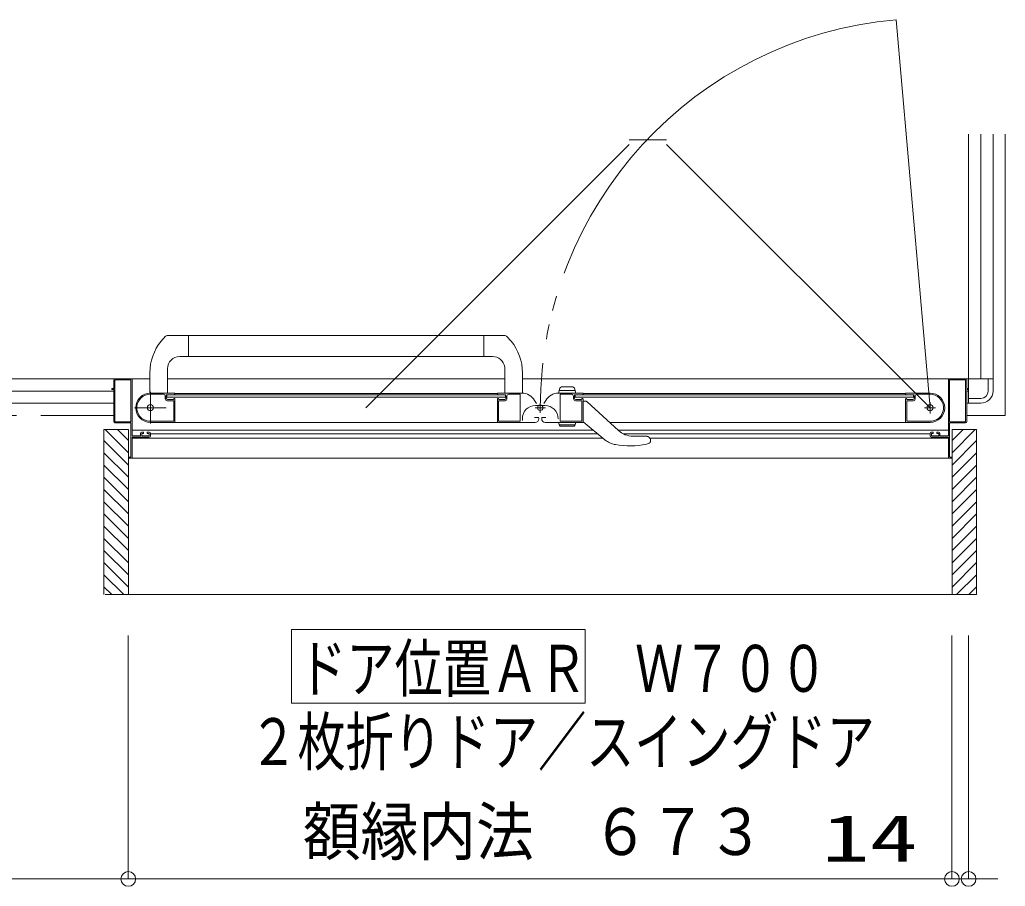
# Model space of a CAD drawing. Units: millimetres on the paper. Extents: x -305 to 305, y -152 to 152.
# Drawn here: x -162.2 to -121.93, y -75.42 to -40 of the extents above; entities that cross this region are included whole.
import ezdxf
from ezdxf.enums import TextEntityAlignment as Align

# ---------------------------------------------------------------- set-up
doc = ezdxf.new("R2010")
doc.units = ezdxf.units.MM
doc.linetypes.add('LONG_CHAIN', pattern=[21, 18, -1, 1, -1])
doc.linetypes.add('LONG_DOUBLE_CHAIN', pattern=[21.8, 18, -1, 0.6, -0.6, 0.6, -1])
doc.layers.add('0-0_0', color=7, linetype='Continuous', lineweight=9)
doc.layers.add('0-1_VIEW0001', color=7, linetype='Continuous', lineweight=9)
doc.styles.add('ＭＳ ゴシック', font='')
doc.styles.get('ＭＳ ゴシック').set_extended_font_data('MS Gothic')

# ---------------------------------------------------------------- blocks, each defined once
blk = doc.blocks.new('_ORIGIN')
at = {"layer": '0-0_0'}
blk.add_line((0, 0), (-1, 0), dxfattribs=at)
blk.add_circle((0, 0), 0.5, dxfattribs=at)

msp = doc.modelspace()

# ---------------------------------------------------------------- linework, layer by layer
at = {"layer": '0-0_0'}
for p, q in [((-157.764, -65.166), (-157.764, -75.125)), ((-157.764, -65.166), (-157.764, -75.125)), ((-124.114, -65.166), (-124.114, -75.125)), ((-124.114, -65.166), (-124.114, -75.125)), ((-123.434, -65.166), (-123.434, -75.125)), ((-202.834, -75.125), (-158.364, -75.125)), ((-157.164, -75.125), (-124.714, -75.125)), ((-124.114, -75.125), (-129.362, -75.125)), ((-124.714, -75.125), (-125.314, -75.125)), ((-124.114, -75.125), (-123.434, -75.125)), ((-122.834, -75.125), (-122.234, -75.125))]:
    msp.add_line(p, q, dxfattribs=at)
at = {"layer": '0-1_VIEW0001', "linetype": 'LONG_DOUBLE_CHAIN'}
for p, q in [((-126.397, -39.998), (-125.009, -55.862)), ((-121.934, -44.677), (-121.934, -56.177)), ((-137.296, -44.902), (-135.77, -44.902)), ((-148.056, -55.862), (-137.296, -45.102)), ((-125.009, -55.862), (-135.77, -45.102)), ((-204.934, -56.177), (-158.359, -56.177)), ((-123.509, -56.177), (-121.934, -56.177))]:
    msp.add_line(p, q, dxfattribs=at)
at = {"layer": '0-1_VIEW0001'}
for p, q in [((-123.434, -55.677), (-123.434, -44.677)), ((-122.934, -54.677), (-122.934, -44.677)), ((-122.434, -44.677), (-122.434, -54.677)), ((-122.434, -54.677), (-122.434, -44.677)), ((-156.422, -53.138), (-156.238, -52.939)), ((-155.309, -52.912), (-156.169, -52.912)), ((-155.309, -52.912), (-142.374, -52.912)), ((-155.309, -53.767), (-155.309, -52.912)), ((-143.235, -53.767), (-143.235, -52.912)), ((-142.122, -53.137), (-142.305, -52.939)), ((-155.309, -53.767), (-155.664, -53.767)), ((-155.309, -53.762), (-143.235, -53.762)), ((-143.235, -53.767), (-142.88, -53.767)), ((-156.164, -54.267), (-156.164, -55.262)), ((-142.385, -54.198), (-142.385, -55.252)), ((-158.359, -54.727), (-158.359, -55.062)), ((-158.314, -54.737), (-158.314, -56.417)), ((-158.311, -54.677), (-156.885, -54.677)), ((-157.674, -54.722), (-158.299, -54.722)), ((-157.659, -56.417), (-157.659, -54.737)), ((-157.609, -56.997), (-157.609, -54.702)), ((-156.884, -54.434), (-156.887, -55.252)), ((-156.159, -54.677), (-142.385, -54.677)), ((-141.659, -54.434), (-141.657, -55.252)), ((-122.434, -54.677), (-141.659, -54.677)), ((-141.659, -54.677), (-123.559, -54.677)), ((-124.259, -56.997), (-124.259, -54.702)), ((-124.209, -56.417), (-124.209, -54.737)), ((-124.194, -54.722), (-123.569, -54.722)), ((-123.554, -54.737), (-123.554, -56.417)), ((-123.509, -54.727), (-123.509, -55.062)), ((-122.834, -54.677), (-122.434, -54.677)), ((-122.634, -54.677), (-122.634, -55.177)), ((-122.434, -54.677), (-122.434, -55.177)), ((-158.434, -55.087), (-158.434, -55.107)), ((-158.374, -55.077), (-158.424, -55.077)), ((-158.424, -55.117), (-158.374, -55.117)), ((-158.359, -55.132), (-158.359, -56.427)), ((-140.184, -55.262), (-140.132, -55.067)), ((-139.51, -55.162), (-140.157, -55.162)), ((-140.059, -55.012), (-139.608, -55.012)), ((-139.484, -55.262), (-139.536, -55.067)), ((-123.509, -55.132), (-123.509, -56.427)), ((-123.494, -55.077), (-123.444, -55.077)), ((-123.444, -55.117), (-123.494, -55.117)), ((-123.434, -55.087), (-123.434, -55.107)), ((-158.359, -55.177), (-203.434, -55.177)), ((-155.874, -55.262), (-156.859, -55.262)), ((-156.329, -55.307), (-156.859, -55.307)), ((-156.254, -55.497), (-156.254, -55.382)), ((-156.209, -55.477), (-156.209, -55.352)), ((-156.184, -55.427), (-156.184, -55.327)), ((-142.359, -55.327), (-156.184, -55.327)), ((-142.359, -55.427), (-156.184, -55.427)), ((-155.934, -55.527), (-156.159, -55.527)), ((-155.888, -55.487), (-155.894, -55.487)), ((-155.881, -55.325), (-155.867, -55.316)), ((-155.867, -55.498), (-155.881, -55.489)), ((-142.684, -55.277), (-155.859, -55.277)), ((-155.859, -55.303), (-155.859, -55.277)), ((-155.859, -56.452), (-155.859, -55.51)), ((-142.684, -55.277), (-142.684, -55.303)), ((-142.684, -56.462), (-142.684, -55.51)), ((-142.677, -55.316), (-142.663, -55.325)), ((-142.663, -55.489), (-142.677, -55.498)), ((-142.669, -55.262), (-141.683, -55.262)), ((-142.649, -55.487), (-142.655, -55.487)), ((-142.384, -55.527), (-142.609, -55.527)), ((-142.359, -55.327), (-142.359, -55.427)), ((-142.334, -55.352), (-142.334, -55.477)), ((-142.294, -55.382), (-142.294, -55.497)), ((-141.769, -55.307), (-142.219, -55.307)), ((-141.754, -56.402), (-141.754, -55.322)), ((-141.088, -55.692), (-141.163, -55.562)), ((-140.78, -55.692), (-140.705, -55.562)), ((-139.199, -55.262), (-140.186, -55.262)), ((-140.114, -56.402), (-140.114, -55.322)), ((-140.099, -55.307), (-139.649, -55.307)), ((-139.574, -55.382), (-139.574, -55.497)), ((-139.534, -55.352), (-139.534, -55.477)), ((-139.509, -55.327), (-125.684, -55.327)), ((-139.509, -55.327), (-139.509, -55.427)), ((-139.509, -55.427), (-125.684, -55.427)), ((-139.484, -55.527), (-139.259, -55.527)), ((-139.219, -55.487), (-139.213, -55.487)), ((-139.192, -55.316), (-139.206, -55.325)), ((-139.206, -55.489), (-139.192, -55.498)), ((-139.184, -55.277), (-126.009, -55.277)), ((-139.184, -55.277), (-139.184, -55.303)), ((-139.184, -55.51), (-139.184, -56.452)), ((-126.009, -55.303), (-126.009, -55.277)), ((-126.009, -56.452), (-126.009, -55.51)), ((-125.988, -55.325), (-126.002, -55.316)), ((-126.002, -55.498), (-125.988, -55.489)), ((-125.994, -55.262), (-125.009, -55.262)), ((-125.98, -55.487), (-125.974, -55.487)), ((-125.934, -55.527), (-125.709, -55.527)), ((-125.684, -55.427), (-125.684, -55.327)), ((-125.659, -55.477), (-125.659, -55.352)), ((-125.614, -55.497), (-125.614, -55.382)), ((-125.539, -55.307), (-125.009, -55.307)), ((-123.434, -55.177), (-123.509, -55.177)), ((-123.434, -55.677), (-123.434, -55.277)), ((-122.934, -55.477), (-123.434, -55.477)), ((-203.434, -55.677), (-158.359, -55.677)), ((-158.359, -55.677), (-203.434, -55.677)), ((-155.919, -55.572), (-156.179, -55.572)), ((-155.909, -56.402), (-155.909, -55.582)), ((-142.634, -55.587), (-142.634, -56.402)), ((-142.369, -55.572), (-142.619, -55.572)), ((-141.124, -55.768), (-140.744, -55.768)), ((-139.499, -55.572), (-139.249, -55.572)), ((-139.234, -55.587), (-139.234, -56.402)), ((-139.184, -55.587), (-139.093, -55.587)), ((-139.022, -55.616), (-137.734, -56.794)), ((-125.959, -56.402), (-125.959, -55.582)), ((-125.949, -55.572), (-125.689, -55.572)), ((-123.509, -55.677), (-123.434, -55.677)), ((-123.434, -55.677), (-123.509, -55.677)), ((-123.434, -55.677), (-122.934, -55.677)), ((-141.664, -56.388), (-141.664, -56.308)), ((-141.019, -56.257), (-141.169, -56.257)), ((-140.994, -56.312), (-140.994, -56.282)), ((-140.874, -56.312), (-140.874, -56.282)), ((-140.849, -56.257), (-140.699, -56.257)), ((-158.759, -63.502), (-158.759, -56.752)), ((-157.76, -56.752), (-158.759, -56.752)), ((-157.759, -57.702), (-158.709, -56.752)), ((-158.309, -56.477), (-157.674, -56.477)), ((-158.299, -56.432), (-157.674, -56.432)), ((-157.759, -57.202), (-158.209, -56.752)), ((-157.759, -63.502), (-157.759, -56.752)), ((-157.659, -56.492), (-157.659, -57.862)), ((-156.933, -56.412), (-155.919, -56.412)), ((-156.86, -56.462), (-142.684, -56.462)), ((-142.715, -56.462), (-141.145, -56.462)), ((-142.624, -56.412), (-141.764, -56.412)), ((-139.154, -56.462), (-140.724, -56.462)), ((-139.51, -56.562), (-140.157, -56.562)), ((-140.117, -56.612), (-139.551, -56.612)), ((-139.244, -56.412), (-140.104, -56.412)), ((-139.484, -56.462), (-139.517, -56.586)), ((-138.289, -57.175), (-139.184, -56.437)), ((-125.009, -56.462), (-138.098, -56.462)), ((-124.936, -56.412), (-125.949, -56.412)), ((-124.209, -56.492), (-124.209, -57.862)), ((-123.569, -56.432), (-124.194, -56.432)), ((-123.559, -56.477), (-124.194, -56.477)), ((-124.109, -63.502), (-124.109, -56.752)), ((-124.109, -57.702), (-123.159, -56.752)), ((-124.109, -57.202), (-123.659, -56.752)), ((-138.764, -56.783), (-157.609, -56.783)), ((-157.609, -57.912), (-157.609, -57.077)), ((-138.38, -57.1), (-157.609, -57.1)), ((-157.274, -57.012), (-157.594, -57.012)), ((-157.594, -57.062), (-156.909, -57.062)), ((-157.259, -56.912), (-157.259, -56.997)), ((-157.214, -56.997), (-157.214, -56.927)), ((-157.154, -56.862), (-157.209, -56.862)), ((-157.199, -56.912), (-157.154, -56.912)), ((-156.929, -57.012), (-157.199, -57.012)), ((-157.139, -56.897), (-157.139, -56.877)), ((-156.989, -56.877), (-156.989, -56.897)), ((-156.909, -56.862), (-156.974, -56.862)), ((-156.974, -56.912), (-156.929, -56.912)), ((-156.914, -56.927), (-156.914, -56.997)), ((-156.859, -57.012), (-156.859, -56.912)), ((-138.594, -56.923), (-156.859, -56.923)), ((-124.259, -56.783), (-137.746, -56.783)), ((-125.009, -56.923), (-137.549, -56.923)), ((-137.151, -57.021), (-136.631, -57.021)), ((-136.47, -57.082), (-136.468, -57.084)), ((-124.259, -57.1), (-136.434, -57.1)), ((-136.434, -57.159), (-136.434, -57.241)), ((-125.009, -57.012), (-125.009, -56.912)), ((-124.959, -56.862), (-124.894, -56.862)), ((-124.274, -57.062), (-124.959, -57.062)), ((-124.954, -56.927), (-124.954, -56.997)), ((-124.894, -56.912), (-124.939, -56.912)), ((-124.939, -57.012), (-124.669, -57.012)), ((-124.879, -56.877), (-124.879, -56.897)), ((-124.729, -56.897), (-124.729, -56.877)), ((-124.714, -56.862), (-124.659, -56.862)), ((-124.669, -56.912), (-124.714, -56.912)), ((-124.654, -56.997), (-124.654, -56.927)), ((-124.609, -56.912), (-124.609, -56.997)), ((-124.594, -57.012), (-124.274, -57.012)), ((-124.259, -57.912), (-124.259, -57.077)), ((-157.759, -58.202), (-158.759, -57.202)), ((-136.598, -57.355), (-136.482, -57.311)), ((-136.448, -57.283), (-136.482, -57.311)), ((-136.448, -57.283), (-136.447, -57.283)), ((-124.109, -58.202), (-123.109, -57.202)), ((-157.759, -58.702), (-158.759, -57.702)), ((-157.674, -57.877), (-157.744, -57.877)), ((-157.744, -57.927), (-157.624, -57.927)), ((-124.259, -57.927), (-157.609, -57.927)), ((-124.124, -57.927), (-124.244, -57.927)), ((-124.194, -57.877), (-124.124, -57.877)), ((-124.109, -58.702), (-123.109, -57.702)), ((-157.759, -59.202), (-158.759, -58.202)), ((-124.109, -59.202), (-123.109, -58.202)), ((-157.759, -59.702), (-158.759, -58.702)), ((-124.109, -59.702), (-123.109, -58.702)), ((-157.759, -60.202), (-158.759, -59.202)), ((-124.109, -60.202), (-123.109, -59.202)), ((-157.759, -60.702), (-158.759, -59.702)), ((-124.109, -60.702), (-123.109, -59.702)), ((-157.759, -61.202), (-158.759, -60.202)), ((-124.109, -61.202), (-123.109, -60.202)), ((-157.759, -61.702), (-158.759, -60.702)), ((-124.109, -61.702), (-123.109, -60.702)), ((-157.759, -62.202), (-158.759, -61.202)), ((-124.109, -62.202), (-123.109, -61.202)), ((-157.759, -62.697), (-158.759, -61.697)), ((-124.109, -62.697), (-123.109, -61.697)), ((-157.759, -63.192), (-158.759, -62.192)), ((-124.109, -63.192), (-123.109, -62.192)), ((-157.944, -63.502), (-158.759, -62.687)), ((-123.925, -63.502), (-123.109, -62.687)), ((-158.439, -63.502), (-158.759, -63.182)), ((-123.43, -63.502), (-123.109, -63.182)), ((-158.708, -63.502), (-123.109, -63.502)), ((-151.099, -67.932), (-151.099, -64.932)), ((-151.099, -64.932), (-139.099, -64.932)), ((-139.099, -67.932), (-139.099, -64.932)), ((-151.099, -67.932), (-139.099, -67.932))]:
    msp.add_line(p, q, dxfattribs=at)
at = {"layer": '0-1_VIEW0001', "linetype": 'LONG_CHAIN'}
for p, q in [((-156.859, -55.212), (-156.859, -56.512)), ((-156.209, -55.862), (-157.509, -55.862)), ((-141.147, -55.862), (-140.722, -55.862)), ((-140.934, -56.074), (-140.934, -55.683)), ((-124.779, -55.862), (-125.239, -55.862)), ((-125.009, -56.092), (-125.009, -55.632))]:
    msp.add_line(p, q, dxfattribs=at)
at = {"layer": '0-1_VIEW0001', "color": 5}
msp.add_line((-124.109, -56.752), (-124.109, -63.502), dxfattribs=at)
at = {"layer": '0-1_VIEW0001'}
for points in [[(-158.309, -54.677), (-204.434, -54.677), (-204.434, -44.677)], [(-139.484, -56.462), (-140.184, -56.462), (-140.15, -56.586)], [(-123.109, -63.502), (-123.109, -56.752), (-124.11, -56.752)], [(-136.57, -57.029), (-136.574, -57.028), (-136.578, -57.027), (-136.582, -57.026), (-136.587, -57.025), (-136.591, -57.024), (-136.595, -57.024), (-136.6, -57.023), (-136.604, -57.023), (-136.608, -57.022), (-136.613, -57.022), (-136.615, -57.021), (-136.617, -57.021), (-136.619, -57.021), (-136.621, -57.021), (-136.623, -57.021), (-136.626, -57.021), (-136.628, -57.021), (-136.63, -57.021), (-136.632, -57.021), (-136.634, -57.021)], [(-136.47, -57.082), (-136.471, -57.081), (-136.472, -57.08), (-136.473, -57.08), (-136.474, -57.079), (-136.475, -57.078), (-136.477, -57.077), (-136.478, -57.075), (-136.479, -57.074), (-136.481, -57.073), (-136.482, -57.072), (-136.484, -57.071), (-136.485, -57.07), (-136.486, -57.069), (-136.488, -57.068), (-136.489, -57.067), (-136.491, -57.066), (-136.492, -57.065), (-136.494, -57.064), (-136.496, -57.063), (-136.499, -57.061), (-136.502, -57.059), (-136.505, -57.057), (-136.508, -57.055), (-136.512, -57.053), (-136.515, -57.051), (-136.519, -57.049), (-136.523, -57.047), (-136.526, -57.045), (-136.53, -57.043), (-136.534, -57.042), (-136.538, -57.04), (-136.541, -57.038), (-136.545, -57.037), (-136.549, -57.036), (-136.553, -57.034), (-136.557, -57.033), (-136.561, -57.031), (-136.566, -57.03), (-136.57, -57.029)], [(-136.434, -57.241), (-136.434, -57.243), (-136.435, -57.245), (-136.435, -57.247), (-136.435, -57.25), (-136.436, -57.252), (-136.436, -57.254), (-136.436, -57.256), (-136.437, -57.259), (-136.437, -57.261), (-136.438, -57.263), (-136.438, -57.265), (-136.439, -57.267), (-136.44, -57.27), (-136.44, -57.272), (-136.441, -57.274), (-136.442, -57.276), (-136.443, -57.278), (-136.445, -57.28), (-136.446, -57.282), (-136.447, -57.283)]]:
    msp.add_lwpolyline(points, dxfattribs=at)
for centre, radius in [((-156.859, -55.862), 0.125), ((-140.934, -55.862), 0.113), ((-125.009, -55.862), 0.125)]:
    msp.add_circle(centre, radius, dxfattribs=at)
at = {"layer": '0-1_VIEW0001', "linetype": 'LONG_DOUBLE_CHAIN'}
msp.add_arc((-125.009, -55.862), 15.925, 95, 180, dxfattribs=at)
at = {"layer": '0-1_VIEW0001'}
for centre, radius, start, end in [((-154.814, -54.442), 2.07, 140.9758, 179.8), ((-156.169, -53.012), 0.1, 90, 133.4724), ((-142.374, -53.012), 0.1, 46.5276, 90), ((-143.729, -54.442), 2.07, 0.2, 39.0581), ((-155.664, -54.267), 0.5, 90, 180), ((-142.88, -54.267), 0.5, 7.9556, 90), ((-158.309, -54.727), 0.05, 90, 180), ((-158.299, -54.737), 0.015, 90, 180), ((-157.674, -54.737), 0.015, 0, 90), ((-157.634, -54.702), 0.025, 0, 90), ((-124.234, -54.702), 0.025, 90, 180), ((-124.194, -54.737), 0.015, 90, 180), ((-123.569, -54.737), 0.015, 0, 90), ((-123.559, -54.727), 0.05, 0, 90), ((-158.424, -55.087), 0.01, 90, 180), ((-158.424, -55.107), 0.01, 180, 270), ((-158.374, -55.062), 0.015, 270, 0), ((-158.374, -55.132), 0.015, 0, 90), ((-140.059, -55.087), 0.075, 90, 165), ((-139.608, -55.087), 0.075, 15, 90), ((-123.494, -55.062), 0.015, 180, 270), ((-123.494, -55.132), 0.015, 90, 180), ((-123.444, -55.087), 0.01, 0, 90), ((-123.444, -55.107), 0.01, 270, 0), ((-156.859, -55.862), 0.6, 90, 270), ((-156.859, -55.862), 0.555, 90, 262.2329), ((-156.329, -55.382), 0.075, 0, 90), ((-156.179, -55.497), 0.075, 180, 270), ((-156.184, -55.352), 0.025, 90, 180), ((-156.159, -55.477), 0.05, 180, 270), ((-155.934, -55.502), 0.025, 270, 0), ((-155.894, -55.502), 0.015, 90, 180), ((-155.888, -55.312), 0.015, 270, 300.9638), ((-155.888, -55.502), 0.015, 59.0362, 90), ((-155.874, -55.277), 0.015, 0, 90), ((-155.874, -55.303), 0.015, 300.9638, 0), ((-155.874, -55.51), 0.015, 0, 59.0362), ((-142.669, -55.277), 0.015, 90, 180), ((-142.669, -55.303), 0.015, 180, 239.0362), ((-142.669, -55.51), 0.015, 120.9638, 180), ((-142.655, -55.312), 0.015, 239.0362, 270), ((-142.655, -55.502), 0.015, 90, 120.9638), ((-142.649, -55.502), 0.015, 0, 90), ((-142.609, -55.502), 0.025, 180, 270), ((-142.384, -55.477), 0.05, 270, 0), ((-142.369, -55.497), 0.075, 270, 0), ((-142.359, -55.352), 0.025, 0, 90), ((-142.219, -55.382), 0.075, 90, 180), ((-141.769, -55.322), 0.015, 0, 90), ((-141.683, -55.862), 0.6, 30, 90), ((-140.186, -55.862), 0.6, 90, 150), ((-140.099, -55.322), 0.015, 90, 180), ((-139.649, -55.382), 0.075, 0, 90), ((-139.499, -55.497), 0.075, 180, 270), ((-139.509, -55.352), 0.025, 90, 180), ((-139.484, -55.477), 0.05, 180, 270), ((-139.259, -55.502), 0.025, 270, 0), ((-139.219, -55.502), 0.015, 90, 180), ((-139.213, -55.312), 0.015, 270, 300.9638), ((-139.213, -55.502), 0.015, 59.0362, 90), ((-139.199, -55.277), 0.015, 0, 90), ((-139.199, -55.303), 0.015, 300.9638, 0), ((-139.199, -55.51), 0.015, 0, 59.0362), ((-125.994, -55.277), 0.015, 90, 180), ((-125.994, -55.303), 0.015, 180, 239.0362), ((-125.994, -55.51), 0.015, 120.9638, 180), ((-125.98, -55.312), 0.015, 239.0362, 270), ((-125.98, -55.502), 0.015, 90, 120.9638), ((-125.974, -55.502), 0.015, 0, 90), ((-125.934, -55.502), 0.025, 180, 270), ((-125.709, -55.477), 0.05, 270, 0), ((-125.689, -55.497), 0.075, 270, 0), ((-125.684, -55.352), 0.025, 0, 90), ((-125.539, -55.382), 0.075, 90, 180), ((-125.009, -55.862), 0.6, 270, 90), ((-125.009, -55.862), 0.555, 277.7671, 90), ((-122.934, -55.177), 0.5, 270, 0), ((-122.934, -55.177), 0.3, 270, 0), ((-155.919, -55.582), 0.01, 0, 90), ((-142.619, -55.587), 0.015, 90, 180), ((-141.124, -56.308), 0.54, 90, 180), ((-140.744, -56.308), 0.54, 0, 90), ((-139.249, -55.587), 0.015, 0, 90), ((-139.093, -55.687), 0.1, 47.5638, 90), ((-125.949, -55.582), 0.01, 90, 180), ((-141.144, -56.312), 0.15, 270, 0), ((-141.019, -56.282), 0.025, 0, 90), ((-140.849, -56.282), 0.025, 90, 180), ((-140.724, -56.312), 0.15, 180, 270), ((-158.309, -56.427), 0.05, 180, 270), ((-158.299, -56.417), 0.015, 180, 270), ((-157.674, -56.417), 0.015, 270, 0), ((-157.674, -56.492), 0.015, 0, 90), ((-156.933, -56.402), 0.01, 262.2329, 270), ((-155.919, -56.402), 0.01, 270, 0), ((-155.869, -56.452), 0.01, 270, 0), ((-142.674, -56.452), 0.01, 180, 270), ((-142.624, -56.402), 0.01, 180, 270), ((-141.764, -56.402), 0.01, 270, 0), ((-140.117, -56.577), 0.035, 195, 270), ((-140.104, -56.402), 0.01, 180, 270), ((-139.551, -56.577), 0.035, 270, 345), ((-139.244, -56.402), 0.01, 270, 0), ((-139.194, -56.452), 0.01, 270, 0), ((-125.999, -56.452), 0.01, 180, 270), ((-125.949, -56.402), 0.01, 180, 270), ((-125.109, -56.447), 0.015, 267.3065, 270), ((-124.936, -56.402), 0.01, 270, 277.7671), ((-124.194, -56.417), 0.015, 180, 270), ((-124.194, -56.492), 0.015, 90, 180), ((-123.569, -56.417), 0.015, 270, 0), ((-123.559, -56.427), 0.05, 270, 0), ((-157.594, -56.997), 0.015, 180, 270), ((-157.594, -57.077), 0.015, 90, 180), ((-157.274, -56.997), 0.015, 270, 0), ((-157.209, -56.912), 0.05, 90, 180), ((-157.199, -56.927), 0.015, 90, 180), ((-157.199, -56.997), 0.015, 180, 270), ((-157.154, -56.877), 0.015, 0, 90), ((-157.154, -56.897), 0.015, 270, 0), ((-156.974, -56.877), 0.015, 90, 180), ((-156.974, -56.897), 0.015, 180, 270), ((-156.929, -56.927), 0.015, 0, 90), ((-156.929, -56.997), 0.015, 270, 0), ((-156.909, -56.912), 0.05, 0, 90), ((-156.909, -57.012), 0.05, 270, 0), ((-137.716, -56.481), 0.9, 230.5, 260.7116), ((-137.151, -56.156), 0.865, 227.5638, 270), ((-136.534, -57.159), 0.1, 0, 48.1897), ((-124.959, -56.912), 0.05, 90, 180), ((-124.959, -57.012), 0.05, 180, 270), ((-124.939, -56.927), 0.015, 90, 180), ((-124.939, -56.997), 0.015, 180, 270), ((-124.894, -56.877), 0.015, 0, 90), ((-124.894, -56.897), 0.015, 270, 0), ((-124.714, -56.877), 0.015, 90, 180), ((-124.714, -56.897), 0.015, 180, 270), ((-124.669, -56.927), 0.015, 0, 90), ((-124.669, -56.997), 0.015, 270, 0), ((-124.659, -56.912), 0.05, 0, 90), ((-124.594, -56.997), 0.015, 180, 270), ((-124.274, -56.997), 0.015, 270, 0), ((-124.274, -57.077), 0.015, 0, 90), ((-137.269, -53.747), 3.67, 260.7116, 280.5453), ((-157.744, -57.892), 0.015, 90, 180), ((-157.744, -57.912), 0.015, 180, 270), ((-157.674, -57.862), 0.015, 270, 0), ((-157.624, -57.912), 0.015, 270, 0), ((-124.244, -57.912), 0.015, 180, 270), ((-124.194, -57.862), 0.015, 180, 270), ((-124.124, -57.892), 0.015, 0, 90), ((-124.124, -57.912), 0.015, 270, 0)]:
    msp.add_arc(centre, radius, start, end, dxfattribs=at)

# ---------------------------------------------------------------- block references
at = {"layer": '0-0_0', "xscale": 0.6, "yscale": 0.6}
for p in [(-157.764, -75.125), (-124.114, -75.125), (-124.114, -75.125)]:
    msp.add_blockref('_ORIGIN', p, dxfattribs=at)
at = {"layer": '0-0_0', "xscale": 0.6, "yscale": 0.6, "rotation": 180}
for p in [(-157.764, -75.125), (-123.434, -75.125)]:
    msp.add_blockref('_ORIGIN', p, dxfattribs=at)

# ---------------------------------------------------------------- texts
at = {"layer": '0-0_0', "style": 'ＭＳ ゴシック'}
for s, width, p in [('額縁内法\u3000６７３', 0.9, (-150.632, -74.722)), ('14', 1.5, (-129.433, -74.995))]:
    msp.add_text(s, height=1.921, dxfattribs=dict(at, width=width)).set_placement(p, align=Align.BOTTOM_LEFT)
at = {"layer": '0-1_VIEW0001', "style": 'ＭＳ ゴシック', "width": 0.75}
for s, p in [('ドア位置ＡＲ\u3000Ｗ７００', (-150.813, -68.052)), ('２枚折りドア／スイングドア', (-152.813, -71.049))]:
    msp.add_text(s, height=1.921, dxfattribs=at).set_placement(p, align=Align.BOTTOM_LEFT)

doc.saveas('drawing.dxf')
